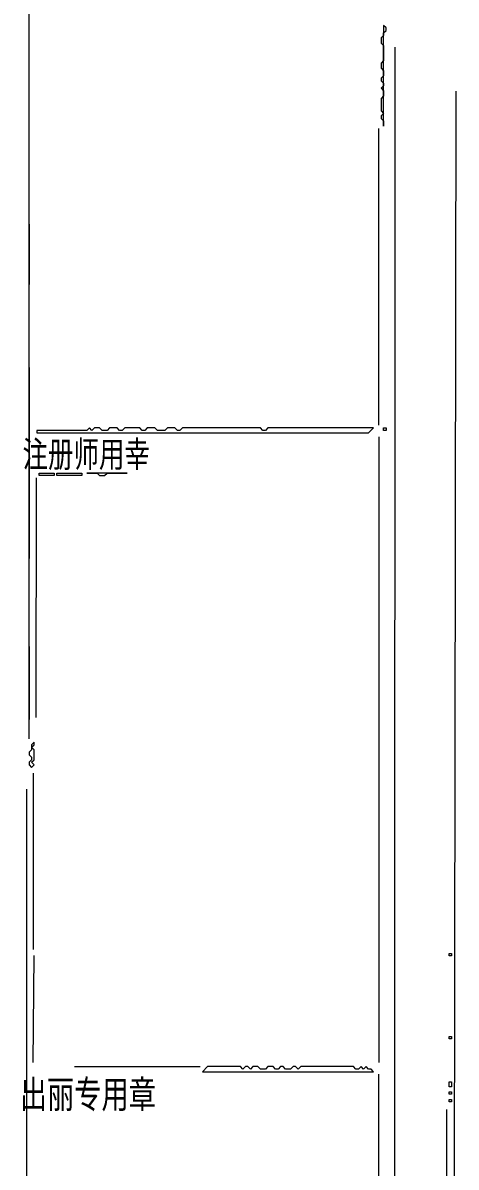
# Model space of a CAD drawing. Extents: x 9 to 1972, y 11 to 1392.
# Drawn here: x 1760.5 to 1932.8, y 616.1 to 1071 of the extents above; entities that cross this region are included whole.
import ezdxf

# ---------------------------------------------------------------- set-up
doc = ezdxf.new("R2010")
doc.units = 0
for name, color, linetype, lineweight in [('OCR_TEXT', 6, 'Continuous', 0), ('TRACE_STRAIGHT', 5, 'Continuous', 0), ('TRACE_TEXT_SYMBOL', 6, 'Continuous', 0)]:
    doc.layers.add(name, color=color, linetype=linetype, lineweight=lineweight)
doc.styles.add('wqy-unicode', font='wqy-unicode.lff')

msp = doc.modelspace()

# ---------------------------------------------------------------- linework, layer by layer
at = {"layer": 'TRACE_STRAIGHT', "color": 5}
for p, q in [((1762.86, 1221.38), (1762.86, 786.38)), ((1908.29, 380.12), (1908.59, 1061.37)), ((1931.52, 83.88), (1932.82, 1043.88)), ((1902, 1029), (1902, 911)), ((1763, 991), (1763, 967)), ((1763, 934), (1763, 858)), ((1902.04, 906.38), (1902.04, 657.62)), ((1765.78, 794.86), (1765.94, 890.12)), ((1763, 823), (1763, 794)), ((1764.73, 702.62), (1764.75, 772.63)), ((1762.03, 401.12), (1762.06, 766.38)), ((1764.58, 657.62), (1765, 700.14)), ((1781, 656), (1831, 656)), ((1902, 653), (1902, 525)), ((1929, 639), (1929, 30)), ((1929.03, 92.62), (1929.07, 638.88))]:
    msp.add_line(p, q, dxfattribs=at)
at = {"layer": 'TRACE_TEXT_SYMBOL', "color": 6}
for points in [[(1904, 1070), (1904, 1066), (1903, 1065), (1903, 1063), (1904, 1062), (1904, 1056), (1903, 1055), (1903, 1053), (1904, 1052), (1904, 1050), (1903, 1049), (1903, 1048), (1904, 1047), (1904, 1046), (1903, 1045), (1904, 1044), (1904, 1042), (1903, 1041), (1903, 1036), (1904, 1035), (1903, 1034), (1903, 1033), (1904, 1032), (1904, 1030), (1904, 1067), (1905, 1068), (1905, 1069)], [(1787, 910), (1786, 909), (1766, 909), (1766, 908), (1898, 908), (1900, 910), (1858, 910), (1857, 909), (1856, 909), (1855, 910), (1824, 910), (1823, 909), (1822, 909), (1821, 910), (1818, 910), (1817, 909), (1814, 909), (1813, 910), (1810, 910), (1809, 909), (1808, 909), (1807, 910), (1801, 910), (1800, 909), (1799, 909), (1798, 910), (1795, 910), (1794, 909), (1792, 909), (1791, 910), (1789, 910), (1788, 909)], [(1904, 910), (1905, 910), (1905, 909), (1904, 909)], [(1767, 892), (1773, 892), (1773, 891), (1767, 891)], [(1774, 892), (1784, 892), (1784, 891), (1774, 891)], [(1786, 892), (1790, 892), (1791, 891), (1793, 891), (1794, 892), (1802, 892)], [(1765, 785), (1764, 784), (1764, 782), (1763, 781), (1763, 780), (1764, 779), (1764, 778), (1763, 777), (1763, 776), (1764, 775), (1765, 776), (1764, 777), (1765, 778), (1765, 782), (1764, 783), (1765, 784)], [(1930, 701), (1931, 701), (1931, 700), (1930, 700)], [(1930, 668), (1931, 668), (1931, 667), (1930, 667)], [(1834, 656), (1832, 654), (1900, 654), (1899, 655), (1898, 655), (1897, 656), (1896, 655), (1895, 656), (1894, 655), (1893, 655), (1892, 656), (1871, 656), (1870, 655), (1869, 656), (1868, 656), (1867, 655), (1865, 655), (1864, 656), (1863, 656), (1862, 655), (1861, 655), (1860, 656), (1858, 656), (1857, 655), (1855, 655), (1854, 656), (1852, 656), (1851, 655), (1850, 656), (1849, 656), (1848, 655), (1847, 656)], [(1930, 650), (1931, 650), (1931, 648), (1930, 648)], [(1930, 646), (1931, 646), (1931, 645), (1930, 645)], [(1930, 643), (1931, 643), (1931, 642), (1930, 642)]]:
    msp.add_lwpolyline(points, close=True, dxfattribs=at)

# ---------------------------------------------------------------- texts
at = {"layer": 'OCR_TEXT', "color": 6, "style": 'wqy-unicode', "width": 0.72}
for s, height, p in [('注册师用幸', 10.327, (1760.35, 894.35)), ('出丽专用章', 11.024, (1759.29, 639.51))]:
    msp.add_text(s, height=height, dxfattribs=at).set_placement(p)

doc.saveas('drawing.dxf')
